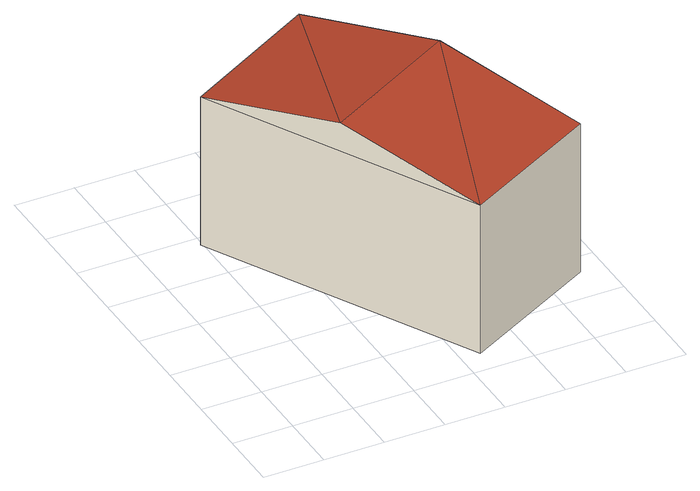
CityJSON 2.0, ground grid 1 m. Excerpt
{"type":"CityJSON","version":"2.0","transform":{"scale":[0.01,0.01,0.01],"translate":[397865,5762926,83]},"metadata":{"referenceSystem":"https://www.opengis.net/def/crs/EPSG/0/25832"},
"CityObjects":{
"building1":{"type":"Building","attributes":{"Gemeindeschluessel":"05566004","Geometrietyp2DReferenz":"3000","function":"31001_1310","roofType":"3100","measuredHeight":3.14},"geometry":[{"type":"Solid","lod":"2","boundaries":[[[[0,1,2,3]],[[4,5,1,0]],[[6,7,5,4]],[[3,2,7,6]],[[0,8,4]],[[6,9,3]],[[9,8,0]],[[0,3,9]],[[6,4,8]],[[8,9,6]],[[1,5,7,2]]]],"semantics":{"surfaces":[{"type":"WallSurface"},{"type":"RoofSurface"},{"type":"GroundSurface"}],"values":[[0,0,0,0,0,0,1,1,1,1,2]]}}]}
},
"vertices":[
[324,608,344],[324,608,80],[96,482,80],[96,482,344],[561,163,344],[561,163,80],[332,41,344],[332,41,80],[443,386,394],[214,262,394]
]}
